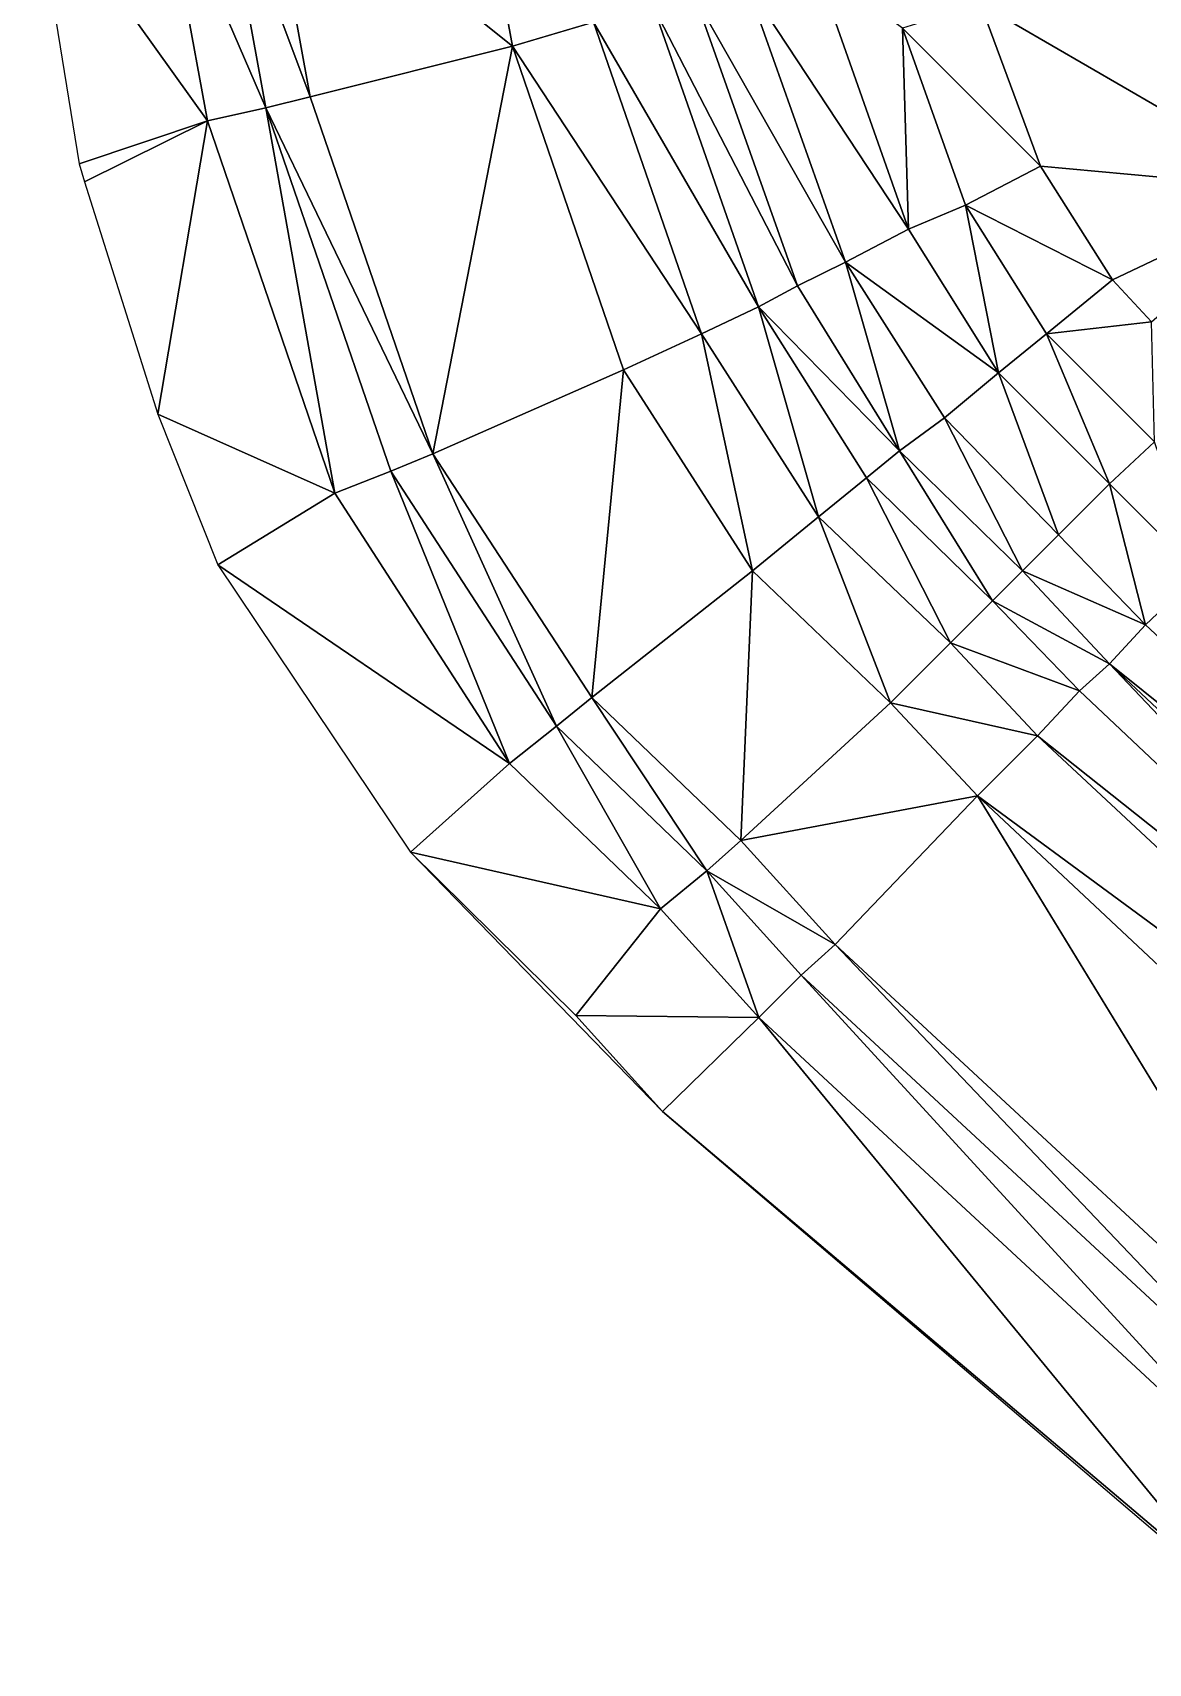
# Model space of a CAD drawing. Header units: millimetres. Extents: x 279405 to 280904, y 534349 to 535918.
# Drawn here: x 279421 to 279607, y 534630.3 to 534902.3 of the extents above; entities that cross this region are included whole.
import ezdxf

# ---------------------------------------------------------------- set-up
doc = ezdxf.new("R2010")
doc.units = ezdxf.units.MM
doc.layers.add('Карьер_конец_отработки', color=1, linetype='Continuous')

msp = doc.modelspace()

# ---------------------------------------------------------------- linework, layer by layer
at = {"layer": 'Карьер_конец_отработки', "color": 21, "true_color": 0xff914f}
for points in [[(279632.500005, 534876.000004, 15.999998), (279620.500005, 534939.500004, 15.999998), (279579.000005, 534907.000004, 15.999998), (279632.500005, 534876.000004, 15.999998)], [(279500.999997, 534900.000004, 77.999998), (279493.999997, 534938.000004, 77.999998), (279459.708272, 534933.039203, 77.999998), (279500.999997, 534900.000004, 77.999998)], [(279500.999997, 534900.000004, 77.999998), (279514.499997, 534904.000004, 63.999998), (279493.999997, 534938.000004, 77.999998), (279500.999997, 534900.000004, 77.999998)], [(279459.914399, 534889.714206, 88), (279452.184247, 534931.967273, 88), (279442.289533, 534930.520008, 88), (279459.914399, 534889.714206, 88)], [(279467.286679, 534891.560688, 77.999998), (279459.708272, 534933.039203, 77.999998), (279452.184247, 534931.967273, 88), (279467.286679, 534891.560688, 77.999998)], [(279459.914399, 534889.714206, 88), (279467.286679, 534891.560688, 77.999998), (279452.184247, 534931.967273, 88), (279459.914399, 534889.714206, 88)], [(279467.286679, 534891.560688, 77.999998), (279500.999997, 534900.000004, 77.999998), (279459.708272, 534933.039203, 77.999998), (279467.286679, 534891.560688, 77.999998)], [(279450.1512, 534887.550892, 88), (279442.289533, 534930.520008, 88), (279421.023298, 534928.315921, 109.39), (279450.1512, 534887.550892, 88)], [(279428.761121, 534880.383487, 110.62), (279450.1512, 534887.550892, 88), (279421.023298, 534928.315921, 109.39), (279428.761121, 534880.383487, 110.62)], [(279450.1512, 534887.550892, 88), (279459.914399, 534889.714206, 88), (279442.289533, 534930.520008, 88), (279450.1512, 534887.550892, 88)], [(279567.000005, 534869.500004, 39.999998), (279551.500005, 534913.500004, 39.999998), (279540.000005, 534910.500004, 51.999998), (279567.000005, 534869.500004, 39.999998)], [(279567.000005, 534869.500004, 39.999998), (279566.000005, 534903.000004, 39.999998), (279551.500005, 534913.500004, 39.999998), (279567.000005, 534869.500004, 39.999998)], [(279556.500005, 534864.000004, 51.999998), (279540.000005, 534910.500004, 51.999998), (279531.499997, 534908.000004, 51.999998), (279556.500005, 534864.000004, 51.999998)], [(279556.500005, 534864.000004, 51.999998), (279567.000005, 534869.500004, 39.999998), (279540.000005, 534910.500004, 51.999998), (279556.500005, 534864.000004, 51.999998)], [(279542.000005, 534856.500004, 63.999998), (279524.499997, 534906.500004, 63.999998), (279514.499997, 534904.000004, 63.999998), (279542.000005, 534856.500004, 63.999998)], [(279548.500005, 534860.000004, 51.999998), (279531.499997, 534908.000004, 51.999998), (279524.499997, 534906.500004, 63.999998), (279548.500005, 534860.000004, 51.999998)], [(279542.000005, 534856.500004, 63.999998), (279548.500005, 534860.000004, 51.999998), (279524.499997, 534906.500004, 63.999998), (279542.000005, 534856.500004, 63.999998)], [(279548.500005, 534860.000004, 51.999998), (279556.500005, 534864.000004, 51.999998), (279531.499997, 534908.000004, 51.999998), (279548.500005, 534860.000004, 51.999998)], [(279589.000005, 534880.000004, 15.999998), (279579.000005, 534907.000004, 15.999998), (279566.000005, 534903.000004, 39.999998), (279589.000005, 534880.000004, 15.999998)], [(279589.000005, 534880.000004, 15.999998), (279632.500005, 534876.000004, 15.999998), (279579.000005, 534907.000004, 15.999998), (279589.000005, 534880.000004, 15.999998)], [(279532.499997, 534852.000004, 63.999998), (279514.499997, 534904.000004, 63.999998), (279500.999997, 534900.000004, 77.999998), (279532.499997, 534852.000004, 63.999998)], [(279532.499997, 534852.000004, 63.999998), (279542.000005, 534856.500004, 63.999998), (279514.499997, 534904.000004, 63.999998), (279532.499997, 534852.000004, 63.999998)], [(279567.000005, 534869.500004, 39.999998), (279576.500005, 534873.500004, 39.999998), (279566.000005, 534903.000004, 39.999998), (279567.000005, 534869.500004, 39.999998)], [(279576.500005, 534873.500004, 39.999998), (279589.000005, 534880.000004, 15.999998), (279566.000005, 534903.000004, 39.999998), (279576.500005, 534873.500004, 39.999998)], [(279487.725507, 534832.028843, 77.999998), (279500.999997, 534900.000004, 77.999998), (279467.286679, 534891.560688, 77.999998), (279487.725507, 534832.028843, 77.999998)], [(279519.499997, 534846.000004, 77.999998), (279500.999997, 534900.000004, 77.999998), (279487.725507, 534832.028843, 77.999998), (279519.499997, 534846.000004, 77.999998)], [(279519.499997, 534846.000004, 77.999998), (279532.499997, 534852.000004, 63.999998), (279500.999997, 534900.000004, 77.999998), (279519.499997, 534846.000004, 77.999998)], [(279487.725507, 534832.028843, 77.999998), (279467.286679, 534891.560688, 77.999998), (279459.914399, 534889.714206, 88), (279487.725507, 534832.028843, 77.999998)], [(279429.66223, 534877.368961, 110.74), (279450.1512, 534887.550892, 88), (279428.761121, 534880.383487, 110.62), (279429.66223, 534877.368961, 110.74)], [(279441.891698, 534838.647312, 111.65), (279450.1512, 534887.550892, 88), (279429.66223, 534877.368961, 110.74), (279441.891698, 534838.647312, 111.65)], [(279471.398488, 534825.459446, 88), (279450.1512, 534887.550892, 88), (279441.891698, 534838.647312, 111.65), (279471.398488, 534825.459446, 88)], [(279471.398488, 534825.459446, 88), (279459.914399, 534889.714206, 88), (279450.1512, 534887.550892, 88), (279471.398488, 534825.459446, 88)], [(279471.398488, 534825.459446, 88), (279480.708127, 534829.110569, 88), (279459.914399, 534889.714206, 88), (279471.398488, 534825.459446, 88)], [(279480.708127, 534829.110569, 88), (279487.725507, 534832.028843, 77.999998), (279459.914399, 534889.714206, 88), (279480.708127, 534829.110569, 88)], [(279601.000005, 534861.000004, 15.999998), (279589.000005, 534880.000004, 15.999998), (279576.500005, 534873.500004, 39.999998), (279601.000005, 534861.000004, 15.999998)], [(279601.000005, 534861.000004, 15.999998), (279632.500005, 534876.000004, 15.999998), (279589.000005, 534880.000004, 15.999998), (279601.000005, 534861.000004, 15.999998)], [(279582.000005, 534845.500004, 39.999998), (279576.500005, 534873.500004, 39.999998), (279567.000005, 534869.500004, 39.999998), (279582.000005, 534845.500004, 39.999998)], [(279582.000005, 534845.500004, 39.999998), (279590.000005, 534852.000004, 39.999998), (279576.500005, 534873.500004, 39.999998), (279582.000005, 534845.500004, 39.999998)], [(279590.000005, 534852.000004, 39.999998), (279601.000005, 534861.000004, 15.999998), (279576.500005, 534873.500004, 39.999998), (279590.000005, 534852.000004, 39.999998)], [(279607.500005, 534854.000004, 15.999998), (279632.500005, 534876.000004, 15.999998), (279601.000005, 534861.000004, 15.999998), (279607.500005, 534854.000004, 15.999998)], [(279582.000005, 534845.500004, 39.999998), (279567.000005, 534869.500004, 39.999998), (279556.500005, 534864.000004, 51.999998), (279582.000005, 534845.500004, 39.999998)], [(279565.500005, 534832.500004, 51.999998), (279556.500005, 534864.000004, 51.999998), (279548.500005, 534860.000004, 51.999998), (279565.500005, 534832.500004, 51.999998)], [(279565.500005, 534832.500004, 51.999998), (279573.000005, 534838.000004, 51.999998), (279556.500005, 534864.000004, 51.999998), (279565.500005, 534832.500004, 51.999998)], [(279573.000005, 534838.000004, 51.999998), (279582.000005, 534845.500004, 39.999998), (279556.500005, 534864.000004, 51.999998), (279573.000005, 534838.000004, 51.999998)], [(279565.500005, 534832.500004, 51.999998), (279548.500005, 534860.000004, 51.999998), (279542.000005, 534856.500004, 63.999998), (279565.500005, 534832.500004, 51.999998)], [(279607.500005, 534854.000004, 15.999998), (279601.000005, 534861.000004, 15.999998), (279590.000005, 534852.000004, 39.999998), (279607.500005, 534854.000004, 15.999998)], [(279552.000005, 534821.500004, 63.999998), (279542.000005, 534856.500004, 63.999998), (279532.499997, 534852.000004, 63.999998), (279552.000005, 534821.500004, 63.999998)], [(279552.000005, 534821.500004, 63.999998), (279560.000005, 534828.000004, 63.999998), (279542.000005, 534856.500004, 63.999998), (279552.000005, 534821.500004, 63.999998)], [(279560.000005, 534828.000004, 63.999998), (279565.500005, 534832.500004, 51.999998), (279542.000005, 534856.500004, 63.999998), (279560.000005, 534828.000004, 63.999998)], [(279541.000005, 534812.500004, 77.999998), (279532.499997, 534852.000004, 63.999998), (279519.499997, 534846.000004, 77.999998), (279541.000005, 534812.500004, 77.999998)], [(279541.000005, 534812.500004, 77.999998), (279552.000005, 534821.500004, 63.999998), (279532.499997, 534852.000004, 63.999998), (279541.000005, 534812.500004, 77.999998)], [(279600.500005, 534827.000004, 39.999998), (279590.000005, 534852.000004, 39.999998), (279582.000005, 534845.500004, 39.999998), (279600.500005, 534827.000004, 39.999998)], [(279608.000005, 534834.000004, 39.999998), (279607.500005, 534854.000004, 15.999998), (279590.000005, 534852.000004, 39.999998), (279608.000005, 534834.000004, 39.999998)], [(279600.500005, 534827.000004, 39.999998), (279608.000005, 534834.000004, 39.999998), (279590.000005, 534852.000004, 39.999998), (279600.500005, 534827.000004, 39.999998)], [(279514.233663, 534791.360111, 77.999998), (279519.499997, 534846.000004, 77.999998), (279487.725507, 534832.028843, 77.999998), (279514.233663, 534791.360111, 77.999998)], [(279541.000005, 534812.500004, 77.999998), (279519.499997, 534846.000004, 77.999998), (279514.233663, 534791.360111, 77.999998), (279541.000005, 534812.500004, 77.999998)], [(279592.000005, 534818.500004, 51.999998), (279582.000005, 534845.500004, 39.999998), (279573.000005, 534838.000004, 51.999998), (279592.000005, 534818.500004, 51.999998)], [(279592.000005, 534818.500004, 51.999998), (279600.500005, 534827.000004, 39.999998), (279582.000005, 534845.500004, 39.999998), (279592.000005, 534818.500004, 51.999998)], [(279451.905679, 534813.522281, 111.12), (279471.398488, 534825.459446, 88), (279441.891698, 534838.647312, 111.65), (279451.905679, 534813.522281, 111.12)], [(279586.000005, 534812.500004, 51.999998), (279573.000005, 534838.000004, 51.999998), (279565.500005, 534832.500004, 51.999998), (279586.000005, 534812.500004, 51.999998)], [(279586.000005, 534812.500004, 51.999998), (279592.000005, 534818.500004, 51.999998), (279573.000005, 534838.000004, 51.999998), (279586.000005, 534812.500004, 51.999998)], [(279615.500005, 534812.000004, 39.999998), (279608.000005, 534834.000004, 39.999998), (279600.500005, 534827.000004, 39.999998), (279615.500005, 534812.000004, 39.999998)], [(279508.318608, 534786.588108, 88), (279487.725507, 534832.028843, 77.999998), (279480.708127, 534829.110569, 88), (279508.318608, 534786.588108, 88)], [(279508.318608, 534786.588108, 88), (279514.233663, 534791.360111, 77.999998), (279487.725507, 534832.028843, 77.999998), (279508.318608, 534786.588108, 88)], [(279581.000005, 534807.500004, 63.999998), (279565.500005, 534832.500004, 51.999998), (279560.000005, 534828.000004, 63.999998), (279581.000005, 534807.500004, 63.999998)], [(279581.000005, 534807.500004, 63.999998), (279586.000005, 534812.500004, 51.999998), (279565.500005, 534832.500004, 51.999998), (279581.000005, 534807.500004, 63.999998)], [(279500.500676, 534780.352726, 88), (279480.708127, 534829.110569, 88), (279471.398488, 534825.459446, 88), (279500.500676, 534780.352726, 88)], [(279500.500676, 534780.352726, 88), (279508.318608, 534786.588108, 88), (279480.708127, 534829.110569, 88), (279500.500676, 534780.352726, 88)], [(279574.000005, 534800.500004, 63.999998), (279560.000005, 534828.000004, 63.999998), (279552.000005, 534821.500004, 63.999998), (279574.000005, 534800.500004, 63.999998)], [(279574.000005, 534800.500004, 63.999998), (279581.000005, 534807.500004, 63.999998), (279560.000005, 534828.000004, 63.999998), (279574.000005, 534800.500004, 63.999998)], [(279500.500676, 534780.352726, 88), (279471.398488, 534825.459446, 88), (279451.905679, 534813.522281, 111.12), (279500.500676, 534780.352726, 88)], [(279606.500005, 534803.500004, 51.999998), (279600.500005, 534827.000004, 39.999998), (279592.000005, 534818.500004, 51.999998), (279606.500005, 534803.500004, 51.999998)], [(279606.500005, 534803.500004, 51.999998), (279615.500005, 534812.000004, 39.999998), (279600.500005, 534827.000004, 39.999998), (279606.500005, 534803.500004, 51.999998)], [(279564.000005, 534790.500004, 77.999998), (279552.000005, 534821.500004, 63.999998), (279541.000005, 534812.500004, 77.999998), (279564.000005, 534790.500004, 77.999998)], [(279564.000005, 534790.500004, 77.999998), (279574.000005, 534800.500004, 63.999998), (279552.000005, 534821.500004, 63.999998), (279564.000005, 534790.500004, 77.999998)], [(279606.500005, 534803.500004, 51.999998), (279592.000005, 534818.500004, 51.999998), (279586.000005, 534812.500004, 51.999998), (279606.500005, 534803.500004, 51.999998)], [(279483.982739, 534765.587131, 110.28), (279500.500676, 534780.352726, 88), (279451.905679, 534813.522281, 111.12), (279483.982739, 534765.587131, 110.28)], [(279539.091466, 534767.521213, 77.999998), (279541.000005, 534812.500004, 77.999998), (279514.233663, 534791.360111, 77.999998), (279539.091466, 534767.521213, 77.999998)], [(279564.000005, 534790.500004, 77.999998), (279541.000005, 534812.500004, 77.999998), (279539.091466, 534767.521213, 77.999998), (279564.000005, 534790.500004, 77.999998)], [(279600.500005, 534797.000004, 51.999998), (279586.000005, 534812.500004, 51.999998), (279581.000005, 534807.500004, 63.999998), (279600.500005, 534797.000004, 51.999998)], [(279600.500005, 534797.000004, 51.999998), (279606.500005, 534803.500004, 51.999998), (279586.000005, 534812.500004, 51.999998), (279600.500005, 534797.000004, 51.999998)], [(279693.999989, 534722.000004, 51.999998), (279615.500005, 534812.000004, 39.999998), (279606.500005, 534803.500004, 51.999998), (279693.999989, 534722.000004, 51.999998)], [(279595.500005, 534792.500004, 63.999998), (279581.000005, 534807.500004, 63.999998), (279574.000005, 534800.500004, 63.999998), (279595.500005, 534792.500004, 63.999998)], [(279595.500005, 534792.500004, 63.999998), (279600.500005, 534797.000004, 51.999998), (279581.000005, 534807.500004, 63.999998), (279595.500005, 534792.500004, 63.999998)], [(279693.999989, 534722.000004, 51.999998), (279606.500005, 534803.500004, 51.999998), (279600.500005, 534797.000004, 51.999998), (279693.999989, 534722.000004, 51.999998)], [(279588.500005, 534785.000004, 63.999998), (279574.000005, 534800.500004, 63.999998), (279564.000005, 534790.500004, 77.999998), (279588.500005, 534785.000004, 63.999998)], [(279588.500005, 534785.000004, 63.999998), (279595.500005, 534792.500004, 63.999998), (279574.000005, 534800.500004, 63.999998), (279588.500005, 534785.000004, 63.999998)], [(279683.499989, 534709.500004, 63.999998), (279600.500005, 534797.000004, 51.999998), (279595.500005, 534792.500004, 63.999998), (279683.499989, 534709.500004, 63.999998)], [(279683.499989, 534709.500004, 63.999998), (279687.999989, 534715.000004, 51.999998), (279600.500005, 534797.000004, 51.999998), (279683.499989, 534709.500004, 63.999998)], [(279687.999989, 534715.000004, 51.999998), (279693.999989, 534722.000004, 51.999998), (279600.500005, 534797.000004, 51.999998), (279687.999989, 534715.000004, 51.999998)], [(279683.499989, 534709.500004, 63.999998), (279595.500005, 534792.500004, 63.999998), (279588.500005, 534785.000004, 63.999998), (279683.499989, 534709.500004, 63.999998)], [(279533.420629, 534762.461399, 88), (279514.233663, 534791.360111, 77.999998), (279508.318608, 534786.588108, 88), (279533.420629, 534762.461399, 88)], [(279533.420629, 534762.461399, 88), (279539.091466, 534767.521213, 77.999998), (279514.233663, 534791.360111, 77.999998), (279533.420629, 534762.461399, 88)], [(279578.500005, 534775.000004, 77.999998), (279564.000005, 534790.500004, 77.999998), (279539.091466, 534767.521213, 77.999998), (279578.500005, 534775.000004, 77.999998)], [(279578.500005, 534775.000004, 77.999998), (279588.500005, 534785.000004, 63.999998), (279564.000005, 534790.500004, 77.999998), (279578.500005, 534775.000004, 77.999998)], [(279525.660977, 534756.153629, 88), (279508.318608, 534786.588108, 88), (279500.500676, 534780.352726, 88), (279525.660977, 534756.153629, 88)], [(279525.660977, 534756.153629, 88), (279533.420629, 534762.461399, 88), (279508.318608, 534786.588108, 88), (279525.660977, 534756.153629, 88)], [(279676.999989, 534702.500004, 63.999998), (279588.500005, 534785.000004, 63.999998), (279578.500005, 534775.000004, 77.999998), (279676.999989, 534702.500004, 63.999998)], [(279676.999989, 534702.500004, 63.999998), (279683.499989, 534709.500004, 63.999998), (279588.500005, 534785.000004, 63.999998), (279676.999989, 534702.500004, 63.999998)], [(279525.660977, 534756.153629, 88), (279500.500676, 534780.352726, 88), (279483.982739, 534765.587131, 110.28), (279525.660977, 534756.153629, 88)], [(279554.776692, 534750.209659, 77.999998), (279578.500005, 534775.000004, 77.999998), (279539.091466, 534767.521213, 77.999998), (279554.776692, 534750.209659, 77.999998)], [(279644.550603, 534666.946262, 77.999998), (279578.500005, 534775.000004, 77.999998), (279554.776692, 534750.209659, 77.999998), (279644.550603, 534666.946262, 77.999998)], [(279644.550603, 534666.946262, 77.999998), (279667.499989, 534691.500004, 77.999998), (279578.500005, 534775.000004, 77.999998), (279644.550603, 534666.946262, 77.999998)], [(279667.499989, 534691.500004, 77.999998), (279676.999989, 534702.500004, 63.999998), (279578.500005, 534775.000004, 77.999998), (279667.499989, 534691.500004, 77.999998)], [(279554.776692, 534750.209659, 77.999998), (279539.091466, 534767.521213, 77.999998), (279533.420629, 534762.461399, 88), (279554.776692, 534750.209659, 77.999998)], [(279526.034924, 534722.371067, 110.49), (279511.551061, 534738.335453, 110.42), (279483.982739, 534765.587131, 110.28), (279526.034924, 534722.371067, 110.49)], [(279511.551061, 534738.335453, 110.42), (279525.660977, 534756.153629, 88), (279483.982739, 534765.587131, 110.28), (279511.551061, 534738.335453, 110.42)], [(279542.085301, 534738.023868, 88), (279533.420629, 534762.461399, 88), (279525.660977, 534756.153629, 88), (279542.085301, 534738.023868, 88)], [(279542.085301, 534738.023868, 88), (279549.145192, 534745.106113, 88), (279533.420629, 534762.461399, 88), (279542.085301, 534738.023868, 88)], [(279549.145192, 534745.106113, 88), (279554.776692, 534750.209659, 77.999998), (279533.420629, 534762.461399, 88), (279549.145192, 534745.106113, 88)], [(279542.085301, 534738.023868, 88), (279525.660977, 534756.153629, 88), (279511.551061, 534738.335453, 110.42), (279542.085301, 534738.023868, 88)], [(279639.353856, 534661.400638, 88), (279554.776692, 534750.209659, 77.999998), (279549.145192, 534745.106113, 88), (279639.353856, 534661.400638, 88)], [(279639.353856, 534661.400638, 88), (279644.550603, 534666.946262, 77.999998), (279554.776692, 534750.209659, 77.999998), (279639.353856, 534661.400638, 88)], [(279632.516042, 534654.103794, 88), (279549.145192, 534745.106113, 88), (279542.085301, 534738.023868, 88), (279632.516042, 534654.103794, 88)], [(279632.516042, 534654.103794, 88), (279639.353856, 534661.400638, 88), (279549.145192, 534745.106113, 88), (279632.516042, 534654.103794, 88)], [(279526.034924, 534722.371067, 110.49), (279542.085301, 534738.023868, 88), (279511.551061, 534738.335453, 110.42), (279526.034924, 534722.371067, 110.49)], [(279621.235509, 534641.720096, 104.75), (279542.085301, 534738.023868, 88), (279526.034924, 534722.371067, 110.49), (279621.235509, 534641.720096, 104.75)], [(279621.235509, 534641.720096, 104.75), (279632.516042, 534654.103794, 88), (279542.085301, 534738.023868, 88), (279621.235509, 534641.720096, 104.75)], [(279633.855596, 534630.327915, 104.39), (279621.235509, 534641.720096, 104.75), (279526.034924, 534722.371067, 110.49), (279633.855596, 534630.327915, 104.39)]]:
    msp.add_3dface(points, dxfattribs=at)

doc.saveas('drawing.dxf')
